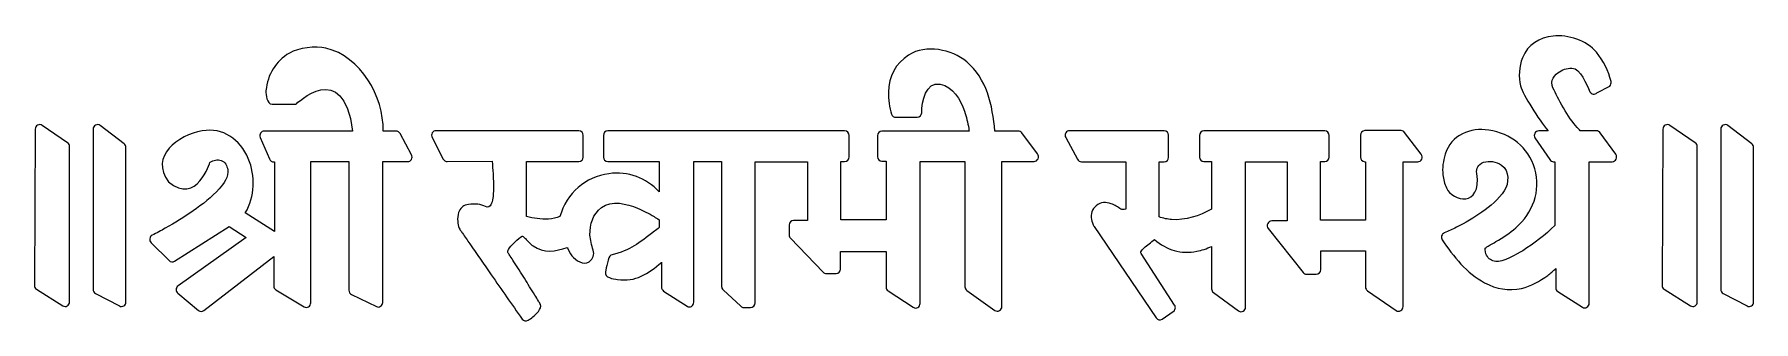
# Model space of a CAD drawing. Header units: millimetres. Extents: x -157 to 157, y -26 to 26.
import ezdxf

# ---------------------------------------------------------------- set-up
doc = ezdxf.new("R2010")
doc.units = ezdxf.units.MM
doc.header["$MEASUREMENT"] = 0
doc.layers.add('Layer 1', color=7, linetype='Continuous')

msp = doc.modelspace()

# ---------------------------------------------------------------- linework, layer by layer
at = {"layer": 'Layer 1', "color": 250, "lineweight": 9}
for points, knots in [([(107.6334, -12.6734), (107.5633, -13.0974), (107.7055, -13.6448), (107.8873, -13.9955), (108.2324, -14.6626), (108.8177, -15.027), (109.5288, -15.1405), (110.7279, -15.3341), (113.4451, -13.7776), (114.4518, -13.1544), (116.4801, -11.899), (118.607, -10.2735), (120.3144, -8.5494), (120.3144, -8.5494), (120.3144, 3.0056), (120.3144, 3.0056), (120.3144, 3.0056), (120.0851, 3.0056), (120.0851, 3.0056), (119.7872, 3.0056), (119.5309, 3.1596), (119.382, 3.429), (119.382, 3.429), (116.6573, 7.3663), (116.6573, 7.3663), (116.5084, 7.6338), (116.5084, 7.9404), (116.6573, 8.2091), (116.807, 8.4772), (117.0633, 8.6311), (117.3612, 8.6311), (117.3612, 8.6311), (119.0833, 8.6311), (119.0833, 8.6311), (117.3062, 10.7844), (114.5444, 15.124), (114.077, 16.8018), (113.6369, 18.382), (113.7976, 20.4053), (114.4077, 21.9116), (115.4056, 24.3755), (117.4774, 25.61), (119.9761, 25.8768), (122.7379, 26.171), (126.0877, 25.0625), (127.8876, 22.9157), (129.0909, 21.479), (130.0982, 19.4719), (130.5351, 17.6155), (130.6078, 17.3058), (130.5178, 17.0023), (130.2907, 16.7894), (130.2907, 16.7894), (127.9507, 15.5308), (127.9507, 15.5308), (127.7589, 15.3507), (127.5212, 15.2807), (127.2673, 15.3266), (127.0129, 15.3726), (126.8124, 15.5228), (126.6908, 15.7592), (126.0037, 17.0923), (125.0357, 20.0298), (123.3984, 20.0298), (122.4806, 20.0298), (121.6036, 19.7636), (120.8663, 19.1888), (120.4777, 18.8853), (119.9861, 18.3571), (119.8222, 17.8687), (119.6212, 17.2711), (119.8924, 16.5356), (120.1557, 16.0093), (121.0679, 14.1796), (123.1278, 10.2778), (124.6359, 8.9968), (124.7544, 8.8963), (124.8397, 8.77), (124.8885, 8.6311), (124.8885, 8.6311), (127.8922, 8.6311), (127.8922, 8.6311), (128.1553, 8.6311), (128.3807, 8.5145), (128.5389, 8.2966), (128.5389, 8.2966), (131.3926, 4.386), (131.3926, 4.386), (131.5838, 4.124), (131.6135, 3.7952), (131.4733, 3.501), (131.3325, 3.2074), (131.0618, 3.0323), (130.7459, 3.0323), (130.7459, 3.0323), (126.579, 3.0323), (126.579, 3.0323), (126.579, 3.0323), (126.5518, -22.721), (126.5518, -22.721), (126.5518, -23.0338), (126.3991, -23.3031), (126.1359, -23.4565), (125.8728, -23.6092), (125.5724, -23.603), (125.3154, -23.4384), (125.3154, -23.4384), (120.8562, -20.5941), (120.8562, -20.5941), (120.6091, -20.4364), (120.4695, -20.1776), (120.4695, -19.876), (120.4695, -19.876), (120.4695, -16.3967), (120.4695, -16.3967), (119.9934, -16.8318), (119.5099, -17.2513), (119.001, -17.6442), (117.5723, -18.7458), (115.9829, -19.6128), (114.2346, -20.0045), (111.8973, -20.5296), (109.6319, -20.1199), (107.5137, -18.9935), (104.3527, -17.3103), (101.769, -14.1848), (99.7973, -11.1839), (99.6539, -10.9655), (99.6173, -10.7141), (99.693, -10.4596), (99.7681, -10.2065), (99.9345, -10.0202), (100.1722, -9.9234), (100.9187, -9.6206), (101.6709, -9.26), (102.3915, -8.8981), (103.9903, -8.0988), (105.5692, -7.1907), (107.0363, -6.1537), (108.5073, -5.1141), (110.0793, -3.7953), (111.0873, -2.2617), (111.9768, -0.9097), (112.0582, 1.4097), (110.6023, 2.3695), (109.5236, 3.0789), (108.4446, 3.2689), (107.2834, 2.9219), (106.2999, 2.4335), (105.9546, 1.8949), (106.0956, 0.8977), (106.9821, -5.3698), (101.6794, -4.2673), (100.5446, -1.7268), (100.2072, -0.9711), (100.0031, -0.1865), (99.9192, 0.615), (99.7895, 1.8526), (99.9455, 3.1307), (100.3366, 4.4046), (101.4171, 7.9205), (104.9629, 9.2921), (108.2615, 8.772), (112.2988, 8.1341), (115.4643, 5.7414), (116.6422, 1.7488), (117.8438, -2.3237), (116.2343, -6.3486), (113.2204, -8.9763), (112.094, -9.9594), (110.8502, -10.7669), (109.5717, -11.5147), (109.1118, -11.7835), (108.6463, -12.0423), (108.1902, -12.3154), (108.0605, -12.3924), (107.7861, -12.5499), (107.6334, -12.6734)], [0, 0, 0, 0, 0.01694915, 0.01694915, 0.01694915, 0.03389831, 0.03389831, 0.03389831, 0.05084746, 0.05084746, 0.05084746, 0.06779661, 0.06779661, 0.06779661, 0.08474576, 0.08474576, 0.08474576, 0.10169492, 0.10169492, 0.10169492, 0.11864407, 0.11864407, 0.11864407, 0.13559322, 0.13559322, 0.13559322, 0.15254237, 0.15254237, 0.15254237, 0.16949153, 0.16949153, 0.16949153, 0.18644068, 0.18644068, 0.18644068, 0.20338983, 0.20338983, 0.20338983, 0.22033898, 0.22033898, 0.22033898, 0.23728814, 0.23728814, 0.23728814, 0.25423729, 0.25423729, 0.25423729, 0.27118644, 0.27118644, 0.27118644, 0.28813559, 0.28813559, 0.28813559, 0.30508475, 0.30508475, 0.30508475, 0.3220339, 0.3220339, 0.3220339, 0.33898305, 0.33898305, 0.33898305, 0.3559322, 0.3559322, 0.3559322, 0.37288136, 0.37288136, 0.37288136, 0.38983051, 0.38983051, 0.38983051, 0.40677966, 0.40677966, 0.40677966, 0.42372881, 0.42372881, 0.42372881, 0.44067797, 0.44067797, 0.44067797, 0.45762712, 0.45762712, 0.45762712, 0.47457627, 0.47457627, 0.47457627, 0.49152542, 0.49152542, 0.49152542, 0.50847458, 0.50847458, 0.50847458, 0.52542373, 0.52542373, 0.52542373, 0.54237288, 0.54237288, 0.54237288, 0.55932203, 0.55932203, 0.55932203, 0.57627119, 0.57627119, 0.57627119, 0.59322034, 0.59322034, 0.59322034, 0.61016949, 0.61016949, 0.61016949, 0.62711864, 0.62711864, 0.62711864, 0.6440678, 0.6440678, 0.6440678, 0.66101695, 0.66101695, 0.66101695, 0.6779661, 0.6779661, 0.6779661, 0.69491525, 0.69491525, 0.69491525, 0.71186441, 0.71186441, 0.71186441, 0.72881356, 0.72881356, 0.72881356, 0.74576271, 0.74576271, 0.74576271, 0.76271186, 0.76271186, 0.76271186, 0.77966102, 0.77966102, 0.77966102, 0.79661017, 0.79661017, 0.79661017, 0.81355932, 0.81355932, 0.81355932, 0.83050847, 0.83050847, 0.83050847, 0.84745763, 0.84745763, 0.84745763, 0.86440678, 0.86440678, 0.86440678, 0.88135593, 0.88135593, 0.88135593, 0.89830508, 0.89830508, 0.89830508, 0.91525424, 0.91525424, 0.91525424, 0.93220339, 0.93220339, 0.93220339, 0.94915254, 0.94915254, 0.94915254, 0.96610169, 0.96610169, 0.96610169, 0.98305085, 0.98305085, 0.98305085, 1, 1, 1, 1]), ([(-118.1677, -6.2654), (-118.1677, -6.2654), (-112.8768, -9.6777), (-112.8768, -9.6777), (-112.8768, -9.6777), (-112.8768, 2.9871), (-112.8768, 2.9871), (-112.8768, 2.9871), (-112.9904, 2.9871), (-112.9904, 2.9871), (-113.3318, 2.9871), (-113.6228, 3.1931), (-113.7463, 3.5232), (-113.7463, 3.5232), (-115.4655, 7.4489), (-115.4655, 7.4489), (-115.5655, 7.7157), (-115.5357, 7.9937), (-115.3792, 8.2315), (-115.2235, 8.4686), (-114.9857, 8.5982), (-114.709, 8.5982), (-114.709, 8.5982), (-98.6368, 8.5982), (-98.6368, 8.5982), (-100.2982, 22.0093), (-108.8909, 13.4853), (-108.986, 13.4853), (-108.986, 13.4853), (-113.2833, 13.4853), (-113.2833, 13.4853), (-114.2621, 13.4853), (-114.4773, 15.1971), (-114.4066, 15.9423), (-114.1242, 18.9337), (-112.6434, 21.2878), (-110.1223, 22.7823), (-108.5137, 23.7356), (-105.2977, 24.1188), (-103.5153, 23.6901), (-97.1254, 22.146), (-92.9576, 14.9419), (-93.0647, 8.5945), (-93.0647, 8.5945), (-90.7019, 8.5945), (-90.7019, 8.5945), (-90.401, 8.5945), (-90.1422, 8.4381), (-89.9945, 8.1645), (-89.9945, 8.1645), (-87.9047, 4.296), (-87.9047, 4.296), (-87.7589, 4.0266), (-87.762, 3.7219), (-87.9116, 3.4562), (-88.0611, 3.1912), (-88.3156, 3.0385), (-88.6116, 3.0385), (-88.6116, 3.0385), (-93.1491, 3.0385), (-93.1491, 3.0385), (-93.1491, 3.0385), (-93.1491, -22.5633), (-93.1491, -22.5633), (-93.1491, -22.86), (-93.2838, -23.1158), (-93.5252, -23.2759), (-93.766, -23.4348), (-94.046, -23.4528), (-94.3048, -23.3268), (-94.3048, -23.3268), (-98.8447, -21.1197), (-98.8447, -21.1197), (-99.1364, -20.9782), (-99.3127, -20.691), (-99.3127, -20.3564), (-99.3127, -20.3564), (-99.3127, 3.0447), (-99.3127, 3.0447), (-99.3127, 3.0447), (-106.2514, 3.0447), (-106.2514, 3.0447), (-106.2514, 3.0447), (-106.2514, -22.6266), (-106.2514, -22.6266), (-106.2514, -22.9364), (-106.3991, -23.202), (-106.6573, -23.3566), (-106.9154, -23.5116), (-107.2109, -23.5116), (-107.4691, -23.3566), (-107.4691, -23.3566), (-112.5862, -20.2875), (-112.5862, -20.2875), (-112.8438, -20.1318), (-112.9915, -19.8661), (-112.9915, -19.557), (-112.9915, -19.557), (-112.9915, -14.2351), (-112.9915, -14.2351), (-112.9915, -14.2351), (-125.7078, -24.0356), (-125.7078, -24.0356), (-126.0082, -24.267), (-126.4066, -24.2596), (-126.6983, -24.0162), (-126.6983, -24.0162), (-130.4581, -20.892), (-130.4581, -20.892), (-130.6648, -20.7194), (-130.7716, -20.4768), (-130.7617, -20.2018), (-130.7517, -19.9251), (-130.6282, -19.6922), (-130.4085, -19.5371), (-130.4085, -19.5371), (-118.038, -10.7476), (-118.038, -10.7476), (-118.038, -10.7476), (-121.1045, -8.7584), (-121.1045, -8.7584), (-121.1045, -8.7584), (-131.0663, -15.0593), (-131.0663, -15.0593), (-131.3841, -15.2596), (-131.7777, -15.215), (-132.047, -14.9487), (-132.047, -14.9487), (-135.3253, -11.7134), (-135.3253, -11.7134), (-135.5251, -11.5167), (-135.6113, -11.2534), (-135.5684, -10.9705), (-135.5251, -10.688), (-135.3649, -10.4641), (-135.1161, -10.3418), (-134.3191, -9.9445), (-133.5265, -9.5107), (-132.7496, -9.0744), (-131.0205, -8.1056), (-129.3143, -7.0629), (-127.6814, -5.9284), (-126.0225, -4.7771), (-124.2592, -3.4261), (-122.9137, -1.8961), (-122.1864, -1.0688), (-121.1082, 0.3636), (-121.3602, 1.5776), (-121.5099, 2.2982), (-121.8362, 3.0143), (-122.555, 3.2595), (-123.2066, 3.4816), (-123.9843, 3.2682), (-124.5783, 2.961), (-124.63, 2.9285), (-126.9696, -4.991), (-132.1605, -0.6322), (-135.6135, 4.037), (-130.4555, 7.8673), (-126.0057, 8.638), (-122.2397, 9.2891), (-119.1185, 7.1062), (-117.619, 3.594), (-116.276, 0.4474), (-116.4131, -3.3397), (-118.1677, -6.2654)], [0, 0, 0, 0, 0.01818182, 0.01818182, 0.01818182, 0.03636364, 0.03636364, 0.03636364, 0.05454545, 0.05454545, 0.05454545, 0.07272727, 0.07272727, 0.07272727, 0.09090909, 0.09090909, 0.09090909, 0.10909091, 0.10909091, 0.10909091, 0.12727273, 0.12727273, 0.12727273, 0.14545455, 0.14545455, 0.14545455, 0.16363636, 0.16363636, 0.16363636, 0.18181818, 0.18181818, 0.18181818, 0.2, 0.2, 0.2, 0.21818182, 0.21818182, 0.21818182, 0.23636364, 0.23636364, 0.23636364, 0.25454545, 0.25454545, 0.25454545, 0.27272727, 0.27272727, 0.27272727, 0.29090909, 0.29090909, 0.29090909, 0.30909091, 0.30909091, 0.30909091, 0.32727273, 0.32727273, 0.32727273, 0.34545455, 0.34545455, 0.34545455, 0.36363636, 0.36363636, 0.36363636, 0.38181818, 0.38181818, 0.38181818, 0.4, 0.4, 0.4, 0.41818182, 0.41818182, 0.41818182, 0.43636364, 0.43636364, 0.43636364, 0.45454545, 0.45454545, 0.45454545, 0.47272727, 0.47272727, 0.47272727, 0.49090909, 0.49090909, 0.49090909, 0.50909091, 0.50909091, 0.50909091, 0.52727273, 0.52727273, 0.52727273, 0.54545455, 0.54545455, 0.54545455, 0.56363636, 0.56363636, 0.56363636, 0.58181818, 0.58181818, 0.58181818, 0.6, 0.6, 0.6, 0.61818182, 0.61818182, 0.61818182, 0.63636364, 0.63636364, 0.63636364, 0.65454545, 0.65454545, 0.65454545, 0.67272727, 0.67272727, 0.67272727, 0.69090909, 0.69090909, 0.69090909, 0.70909091, 0.70909091, 0.70909091, 0.72727273, 0.72727273, 0.72727273, 0.74545455, 0.74545455, 0.74545455, 0.76363636, 0.76363636, 0.76363636, 0.78181818, 0.78181818, 0.78181818, 0.8, 0.8, 0.8, 0.81818182, 0.81818182, 0.81818182, 0.83636364, 0.83636364, 0.83636364, 0.85454545, 0.85454545, 0.85454545, 0.87272727, 0.87272727, 0.87272727, 0.89090909, 0.89090909, 0.89090909, 0.90909091, 0.90909091, 0.90909091, 0.92727273, 0.92727273, 0.92727273, 0.94545455, 0.94545455, 0.94545455, 0.96363636, 0.96363636, 0.96363636, 0.98181818, 0.98181818, 0.98181818, 1, 1, 1, 1]), ([(-66.9724, 3.0355), (-66.9724, 3.0355), (-66.9724, -6.9245), (-66.9724, -6.9245), (-66.3382, -7.107), (-65.6443, -7.2385), (-65.0343, -7.3187), (-63.6868, -7.4973), (-62.1545, -7.4824), (-60.8679, -6.9419), (-59.6744, -2.647), (-56.2336, 0.2947), (-51.9524, 0.8478), (-48.4917, 1.2964), (-45.1242, 0.0911), (-42.8204, -2.4559), (-42.8204, -2.4559), (-42.8204, 3.0335), (-42.8204, 3.0335), (-42.8204, 3.0335), (-52.1591, 3.0335), (-52.1591, 3.0335), (-52.6065, 3.0335), (-52.9709, 3.4121), (-52.9709, 3.8764), (-52.9709, 3.8764), (-52.9709, 7.7827), (-52.9709, 7.7827), (-52.9709, 8.2482), (-52.6065, 8.6268), (-52.1591, 8.6268), (-52.1591, 8.6268), (-9.0291, 8.6268), (-9.0291, 8.6268), (-8.5823, 8.6268), (-8.2181, 8.2482), (-8.2181, 7.7827), (-8.2181, 7.7827), (-8.2181, 3.887), (-8.2181, 3.887), (-8.2181, 3.4221), (-8.5823, 3.0429), (-9.0291, 3.0429), (-9.0291, 3.0429), (-9.6938, 3.0429), (-9.6938, 3.0429), (-9.6938, 3.0429), (-9.6938, -7.5675), (-9.6938, -7.5675), (-9.6938, -7.5675), (-1.445, -7.5675), (-1.445, -7.5675), (-1.445, -7.5675), (-1.445, 3.0982), (-1.445, 3.0982), (-1.445, 3.0982), (-2.2484, 3.0982), (-2.2484, 3.0982), (-2.6958, 3.0982), (-3.0608, 3.4774), (-3.0608, 3.9422), (-3.0608, 3.9422), (-3.0608, 7.7523), (-3.0608, 7.7523), (-3.0608, 8.2178), (-2.6958, 8.5964), (-2.2484, 8.5964), (-2.2484, 8.5964), (13.6533, 8.5964), (13.6533, 8.5964), (13.6291, 8.7583), (13.6023, 8.9192), (13.5756, 9.0774), (13.3969, 10.1325), (13.1399, 11.1906), (12.7887, 12.1991), (12.0433, 14.3392), (10.7214, 16.6708), (8.3828, 17.1171), (5.7594, 17.6189), (5.0228, 13.9774), (5.0004, 11.9329), (4.9949, 11.4718), (4.6318, 11.0994), (4.188, 11.0994), (4.188, 11.0994), (0.2973, 11.0994), (0.2973, 11.0994), (-0.0504, 11.0994), (-0.3458, 11.3141), (-0.4656, 11.6524), (-0.8826, 12.8353), (-1.08, 14.4254), (-1.0452, 15.6685), (-0.967, 18.5384), (0.2308, 20.9198), (2.6284, 22.4255), (5.8122, 24.4264), (10.4561, 23.4498), (13.2005, 21.1807), (16.8239, 18.1867), (17.9047, 13.2958), (18.3498, 8.5982), (18.3498, 8.5982), (22.5893, 8.5982), (22.5893, 8.5982), (22.8481, 8.5982), (23.0709, 8.4846), (23.2305, 8.2731), (23.2305, 8.2731), (26.0971, 4.4381), (26.0971, 4.4381), (26.292, 4.1768), (26.3243, 3.846), (26.1853, 3.5493), (26.0456, 3.2534), (25.7738, 3.0764), (25.4567, 3.0764), (25.4567, 3.0764), (19.5979, 3.0764), (19.5979, 3.0764), (19.5979, 3.0764), (19.5979, -23.3143), (19.5979, -23.3143), (19.5979, -23.6358), (19.4383, -23.9108), (19.1653, -24.061), (18.8928, -24.21), (18.5837, -24.1919), (18.3286, -24.0113), (18.3286, -24.0113), (13.2307, -20.3973), (13.2307, -20.3973), (13.0029, -20.2354), (12.8775, -19.9877), (12.8775, -19.6997), (12.8775, -19.6997), (12.8775, 3.046), (12.8775, 3.046), (12.8775, 3.046), (4.7155, 3.046), (4.7155, 3.046), (4.7155, 3.046), (4.7155, -22.7446), (4.7155, -22.7446), (4.7155, -23.0592), (4.5623, -23.3305), (4.2966, -23.4832), (4.031, -23.6364), (3.7281, -23.6259), (3.4718, -23.4577), (3.4718, -23.4577), (-1.0955, -20.47), (-1.0955, -20.47), (-1.3381, -20.3117), (-1.4741, -20.0548), (-1.4741, -19.7562), (-1.4741, -19.7562), (-1.4741, -13.3177), (-1.4741, -13.3177), (-1.4741, -13.3177), (-9.7645, -13.3177), (-9.7645, -13.3177), (-9.7645, -13.3177), (-9.7645, -16.488), (-9.7645, -16.488), (-9.7645, -16.9521), (-10.1289, -17.3314), (-10.5757, -17.3314), (-10.5757, -17.3314), (-12.37, -17.3314), (-12.37, -17.3314), (-12.5935, -17.3314), (-12.7858, -17.2488), (-12.9442, -17.0844), (-12.9442, -17.0844), (-18.8972, -10.8978), (-18.8972, -10.8978), (-19.0556, -10.734), (-19.1356, -10.5341), (-19.1356, -10.3014), (-19.1356, -10.3014), (-19.1356, -8.4891), (-19.1356, -8.4891), (-19.1356, -8.0256), (-18.7706, -7.647), (-18.3231, -7.647), (-18.3231, -7.647), (-15.7891, -7.647), (-15.7891, -7.647), (-15.7891, -7.647), (-15.7891, 3.0305), (-15.7891, 3.0305), (-15.7891, 3.0305), (-25.3481, 3.0305), (-25.3481, 3.0305), (-25.3481, 3.0305), (-25.3481, -22.6415), (-25.3481, -22.6415), (-25.3481, -23.1064), (-25.713, -23.4856), (-26.1606, -23.4856), (-26.1606, -23.4856), (-27.3876, -23.4856), (-27.3876, -23.4856), (-27.5948, -23.4856), (-27.7731, -23.4155), (-27.9275, -23.2722), (-27.9275, -23.2722), (-31.1685, -20.2726), (-31.1685, -20.2726), (-31.3472, -20.1062), (-31.4391, -19.8915), (-31.4391, -19.6426), (-31.4391, -19.6426), (-31.4391, 3.036), (-31.4391, 3.036), (-31.4391, 3.036), (-36.4941, 3.036), (-36.4941, 3.036), (-36.4941, 3.036), (-36.4941, -22.541), (-36.4941, -22.541), (-36.4941, -22.8557), (-36.6463, -23.125), (-36.9113, -23.2777), (-37.1756, -23.4304), (-37.4772, -23.4229), (-37.7343, -23.2572), (-37.7343, -23.2572), (-41.998, -20.5022), (-41.998, -20.5022), (-42.2431, -20.3428), (-42.3809, -20.0852), (-42.3809, -19.7854), (-42.3809, -19.7854), (-42.3809, -15.3745), (-42.3809, -15.3745), (-42.3809, -15.3707), (-42.3809, -15.3677), (-42.3809, -15.364), (-42.3809, -15.3304), (-42.3796, -15.2969), (-42.3796, -15.2634), (-42.3871, -15.2708), (-42.3946, -15.277), (-42.402, -15.2827), (-44.7757, -17.3462), (-47.0985, -18.9019), (-50.4031, -18.3792), (-51.1496, -18.2621), (-52.8553, -18.115), (-52.5679, -16.9821), (-52.4116, -16.3607), (-52.156, -14.2631), (-51.6109, -13.9777), (-47.8365, -12.9661), (-46.6468, -11.9091), (-43.6377, -9.6217), (-43.4571, -9.4852), (-43.0158, -9.1464), (-42.8154, -8.9205), (-42.8142, -8.3532), (-42.8147, -8.0503), (-42.8135, -7.5339), (-42.8142, -7.5322), (-42.8154, -7.5315), (-42.816, -7.5309), (-43.1208, -7.3322), (-43.4285, -7.1381), (-43.7401, -6.9506), (-44.696, -6.3765), (-45.6946, -5.8558), (-46.7217, -5.4332), (-48.6711, -4.63), (-51.4585, -3.8902), (-53.2949, -5.3164), (-54.8738, -6.5441), (-55.4689, -8.3116), (-55.4057, -10.3064), (-55.3791, -11.1779), (-55.0703, -12.1853), (-54.8239, -13.0373), (-54.5755, -13.8675), (-54.7948, -14.6363), (-55.5416, -15.1689), (-56.5822, -15.911), (-57.9975, -14.8951), (-58.6888, -14.1168), (-59.0264, -13.7364), (-59.541, -12.5506), (-59.5428, -12.5488), (-61.6157, -13.327), (-63.8644, -13.6516), (-65.7758, -12.2744), (-66.3121, -11.8865), (-66.7186, -11.4409), (-67.1729, -10.9655), (-67.2511, -10.8835), (-67.5975, -10.5249), (-67.7099, -10.5112), (-67.7172, -10.5112), (-67.7321, -10.5161), (-67.739, -10.5193), (-68.4248, -10.7644), (-69.8455, -12.306), (-70.2587, -12.9317), (-70.3562, -13.0787), (-70.3649, -13.4438), (-70.3023, -13.6187), (-70.1706, -13.7658), (-70.0341, -13.9843), (-69.936, -14.1308), (-69.7095, -14.4708), (-69.4879, -14.8135), (-69.2664, -15.1567), (-68.6203, -16.1578), (-67.9834, -17.1657), (-67.348, -18.1748), (-66.7081, -19.1915), (-66.0707, -20.2098), (-65.4401, -21.2333), (-65.2204, -21.5902), (-65.0007, -21.9476), (-64.7854, -22.3077), (-64.6756, -22.4914), (-64.5272, -22.7198), (-64.4434, -22.9165), (-64.1052, -23.7041), (-65.2712, -24.7622), (-65.81, -25.198), (-66.0844, -25.4184), (-66.3891, -25.6367), (-66.6864, -25.8217), (-67.0488, -26.0466), (-67.5124, -25.9485), (-67.76, -25.5951), (-69.6418, -22.9062), (-71.5211, -20.2161), (-73.3979, -17.5233), (-74.7013, -15.6532), (-76.0045, -13.7815), (-77.2999, -11.9058), (-77.7418, -11.2655), (-78.1842, -10.6247), (-78.6218, -9.9811), (-78.7541, -9.7865), (-78.8868, -9.5914), (-79.0166, -9.3949), (-79.0904, -9.2829), (-79.1805, -9.1533), (-79.2381, -9.0329), (-79.3908, -8.7164), (-79.4659, -8.2104), (-79.4944, -7.8605), (-79.5397, -7.3107), (-79.505, -6.7198), (-79.3232, -6.1991), (-79.0761, -5.4904), (-78.5728, -4.9806), (-77.8516, -4.817), (-76.9734, -4.6177), (-75.5242, -4.6033), (-74.7466, -5.0025), (-74.381, -5.1905), (-73.8839, -5.4152), (-73.5779, -5.0217), (-73.1832, -4.5128), (-73.0559, -3.3807), (-73.0113, -2.7501), (-72.9276, -1.5722), (-72.9809, -0.347), (-73.0522, 0.8316), (-73.0975, 1.5888), (-73.1658, 2.3553), (-73.2098, 3.1167), (-73.2098, 3.1167), (-81.3918, 3.0566), (-81.3918, 3.0566), (-81.6996, 3.0541), (-81.9646, 3.2173), (-82.1111, 3.4985), (-82.1111, 3.4985), (-84.1506, 7.4141), (-84.1506, 7.4141), (-84.2896, 7.6823), (-84.2839, 7.9851), (-84.1331, 8.2477), (-83.9829, 8.5102), (-83.7309, 8.6584), (-83.4362, 8.6584), (-83.4362, 8.6584), (-57.4289, 8.6584), (-57.4289, 8.6584), (-56.9821, 8.6584), (-56.6172, 8.2793), (-56.6172, 7.8156), (-56.6172, 7.8156), (-56.6172, 3.8789), (-56.6172, 3.8789), (-56.6172, 3.4146), (-56.9821, 3.0355), (-57.4289, 3.0355), (-57.4289, 3.0355), (-66.9724, 3.0355), (-66.9724, 3.0355)], [0, 0, 0, 0, 0.00740741, 0.00740741, 0.00740741, 0.01481481, 0.01481481, 0.01481481, 0.02222222, 0.02222222, 0.02222222, 0.02962963, 0.02962963, 0.02962963, 0.03703704, 0.03703704, 0.03703704, 0.04444444, 0.04444444, 0.04444444, 0.05185185, 0.05185185, 0.05185185, 0.05925926, 0.05925926, 0.05925926, 0.06666667, 0.06666667, 0.06666667, 0.07407407, 0.07407407, 0.07407407, 0.08148148, 0.08148148, 0.08148148, 0.08888889, 0.08888889, 0.08888889, 0.0962963, 0.0962963, 0.0962963, 0.1037037, 0.1037037, 0.1037037, 0.11111111, 0.11111111, 0.11111111, 0.11851852, 0.11851852, 0.11851852, 0.12592593, 0.12592593, 0.12592593, 0.13333333, 0.13333333, 0.13333333, 0.14074074, 0.14074074, 0.14074074, 0.14814815, 0.14814815, 0.14814815, 0.15555556, 0.15555556, 0.15555556, 0.16296296, 0.16296296, 0.16296296, 0.17037037, 0.17037037, 0.17037037, 0.17777778, 0.17777778, 0.17777778, 0.18518519, 0.18518519, 0.18518519, 0.19259259, 0.19259259, 0.19259259, 0.2, 0.2, 0.2, 0.20740741, 0.20740741, 0.20740741, 0.21481481, 0.21481481, 0.21481481, 0.22222222, 0.22222222, 0.22222222, 0.22962963, 0.22962963, 0.22962963, 0.23703704, 0.23703704, 0.23703704, 0.24444444, 0.24444444, 0.24444444, 0.25185185, 0.25185185, 0.25185185, 0.25925926, 0.25925926, 0.25925926, 0.26666667, 0.26666667, 0.26666667, 0.27407407, 0.27407407, 0.27407407, 0.28148148, 0.28148148, 0.28148148, 0.28888889, 0.28888889, 0.28888889, 0.2962963, 0.2962963, 0.2962963, 0.3037037, 0.3037037, 0.3037037, 0.31111111, 0.31111111, 0.31111111, 0.31851852, 0.31851852, 0.31851852, 0.32592593, 0.32592593, 0.32592593, 0.33333333, 0.33333333, 0.33333333, 0.34074074, 0.34074074, 0.34074074, 0.34814815, 0.34814815, 0.34814815, 0.35555556, 0.35555556, 0.35555556, 0.36296296, 0.36296296, 0.36296296, 0.37037037, 0.37037037, 0.37037037, 0.37777778, 0.37777778, 0.37777778, 0.38518519, 0.38518519, 0.38518519, 0.39259259, 0.39259259, 0.39259259, 0.4, 0.4, 0.4, 0.40740741, 0.40740741, 0.40740741, 0.41481481, 0.41481481, 0.41481481, 0.42222222, 0.42222222, 0.42222222, 0.42962963, 0.42962963, 0.42962963, 0.43703704, 0.43703704, 0.43703704, 0.44444444, 0.44444444, 0.44444444, 0.45185185, 0.45185185, 0.45185185, 0.45925926, 0.45925926, 0.45925926, 0.46666667, 0.46666667, 0.46666667, 0.47407407, 0.47407407, 0.47407407, 0.48148148, 0.48148148, 0.48148148, 0.48888889, 0.48888889, 0.48888889, 0.4962963, 0.4962963, 0.4962963, 0.5037037, 0.5037037, 0.5037037, 0.51111111, 0.51111111, 0.51111111, 0.51851852, 0.51851852, 0.51851852, 0.52592593, 0.52592593, 0.52592593, 0.53333333, 0.53333333, 0.53333333, 0.54074074, 0.54074074, 0.54074074, 0.54814815, 0.54814815, 0.54814815, 0.55555556, 0.55555556, 0.55555556, 0.56296296, 0.56296296, 0.56296296, 0.57037037, 0.57037037, 0.57037037, 0.57777778, 0.57777778, 0.57777778, 0.58518519, 0.58518519, 0.58518519, 0.59259259, 0.59259259, 0.59259259, 0.6, 0.6, 0.6, 0.60740741, 0.60740741, 0.60740741, 0.61481481, 0.61481481, 0.61481481, 0.62222222, 0.62222222, 0.62222222, 0.62962963, 0.62962963, 0.62962963, 0.63703704, 0.63703704, 0.63703704, 0.64444444, 0.64444444, 0.64444444, 0.65185185, 0.65185185, 0.65185185, 0.65925926, 0.65925926, 0.65925926, 0.66666667, 0.66666667, 0.66666667, 0.67407407, 0.67407407, 0.67407407, 0.68148148, 0.68148148, 0.68148148, 0.68888889, 0.68888889, 0.68888889, 0.6962963, 0.6962963, 0.6962963, 0.7037037, 0.7037037, 0.7037037, 0.71111111, 0.71111111, 0.71111111, 0.71851852, 0.71851852, 0.71851852, 0.72592593, 0.72592593, 0.72592593, 0.73333333, 0.73333333, 0.73333333, 0.74074074, 0.74074074, 0.74074074, 0.74814815, 0.74814815, 0.74814815, 0.75555556, 0.75555556, 0.75555556, 0.76296296, 0.76296296, 0.76296296, 0.77037037, 0.77037037, 0.77037037, 0.77777778, 0.77777778, 0.77777778, 0.78518519, 0.78518519, 0.78518519, 0.79259259, 0.79259259, 0.79259259, 0.8, 0.8, 0.8, 0.80740741, 0.80740741, 0.80740741, 0.81481481, 0.81481481, 0.81481481, 0.82222222, 0.82222222, 0.82222222, 0.82962963, 0.82962963, 0.82962963, 0.83703704, 0.83703704, 0.83703704, 0.84444444, 0.84444444, 0.84444444, 0.85185185, 0.85185185, 0.85185185, 0.85925926, 0.85925926, 0.85925926, 0.86666667, 0.86666667, 0.86666667, 0.87407407, 0.87407407, 0.87407407, 0.88148148, 0.88148148, 0.88148148, 0.88888889, 0.88888889, 0.88888889, 0.8962963, 0.8962963, 0.8962963, 0.9037037, 0.9037037, 0.9037037, 0.91111111, 0.91111111, 0.91111111, 0.91851852, 0.91851852, 0.91851852, 0.92592593, 0.92592593, 0.92592593, 0.93333333, 0.93333333, 0.93333333, 0.94074074, 0.94074074, 0.94074074, 0.94814815, 0.94814815, 0.94814815, 0.95555556, 0.95555556, 0.95555556, 0.96296296, 0.96296296, 0.96296296, 0.97037037, 0.97037037, 0.97037037, 0.97777778, 0.97777778, 0.97777778, 0.98518519, 0.98518519, 0.98518519, 0.99259259, 0.99259259, 0.99259259, 1, 1, 1, 1]), ([(-155.1614, 9.6391), (-155.1614, 9.6391), (-150.5321, 6.4576), (-150.5321, 6.4576), (-150.2981, 6.2969), (-150.1677, 6.0461), (-150.1677, 5.7551), (-150.1677, 5.7551), (-150.1677, -22.4597), (-150.1677, -22.4597), (-150.1677, -22.7731), (-150.3191, -23.0413), (-150.5811, -23.1945), (-150.8437, -23.3479), (-151.1428, -23.3442), (-151.4004, -23.1815), (-151.4004, -23.1815), (-156.1867, -20.1647), (-156.1867, -20.1647), (-156.4387, -20.0063), (-156.5795, -19.7432), (-156.5783, -19.4379), (-156.5783, -19.4379), (-156.4213, 8.9396), (-156.4213, 8.9396), (-156.4195, 9.258), (-156.2618, 9.5292), (-155.9919, 9.6787), (-155.7219, 9.8284), (-155.4171, 9.8141), (-155.1614, 9.6391)], [0, 0, 0, 0, 0.1, 0.1, 0.1, 0.2, 0.2, 0.2, 0.3, 0.3, 0.3, 0.4, 0.4, 0.4, 0.5, 0.5, 0.5, 0.6, 0.6, 0.6, 0.7, 0.7, 0.7, 0.8, 0.8, 0.8, 0.9, 0.9, 0.9, 1, 1, 1, 1]), ([(-144.6018, 9.6074), (-144.6018, 9.6074), (-140.2426, 6.264), (-140.2426, 6.264), (-140.0284, 6.1009), (-139.9129, 5.8618), (-139.9129, 5.5863), (-139.9129, 5.5863), (-139.9129, -22.4542), (-139.9129, -22.4542), (-139.9129, -22.7551), (-140.0513, -23.0134), (-140.2977, -23.1716), (-140.5442, -23.3292), (-140.829, -23.3429), (-141.0878, -23.2089), (-141.0878, -23.2089), (-145.4466, -20.9435), (-145.4466, -20.9435), (-145.7283, -20.7971), (-145.8953, -20.5171), (-145.8953, -20.1888), (-145.8953, -20.1888), (-145.8953, 8.9297), (-145.8953, 8.9297), (-145.8953, 9.2562), (-145.7296, 9.5354), (-145.4491, 9.6819), (-145.1685, 9.8284), (-144.8538, 9.8017), (-144.6018, 9.6074)], [0, 0, 0, 0, 0.1, 0.1, 0.1, 0.2, 0.2, 0.2, 0.3, 0.3, 0.3, 0.4, 0.4, 0.4, 0.5, 0.5, 0.5, 0.6, 0.6, 0.6, 0.7, 0.7, 0.7, 0.8, 0.8, 0.8, 0.9, 0.9, 0.9, 1, 1, 1, 1]), ([(141.2515, 9.6391), (141.2515, 9.6391), (145.8821, 6.4576), (145.8821, 6.4576), (146.116, 6.2969), (146.2458, 6.0461), (146.2458, 5.7551), (146.2458, 5.7551), (146.2458, -22.4597), (146.2458, -22.4597), (146.2458, -22.7731), (146.0943, -23.0413), (145.8318, -23.1945), (145.57, -23.3479), (145.2701, -23.3442), (145.0126, -23.1815), (145.0126, -23.1815), (140.2263, -20.1647), (140.2263, -20.1647), (139.9749, -20.0063), (139.834, -19.7432), (139.8359, -19.4379), (139.8359, -19.4379), (139.9923, 8.9396), (139.9923, 8.9396), (139.9941, 9.258), (140.1518, 9.5292), (140.4218, 9.6787), (140.6911, 9.8284), (140.9964, 9.8141), (141.2515, 9.6391)], [0, 0, 0, 0, 0.1, 0.1, 0.1, 0.2, 0.2, 0.2, 0.3, 0.3, 0.3, 0.4, 0.4, 0.4, 0.5, 0.5, 0.5, 0.6, 0.6, 0.6, 0.7, 0.7, 0.7, 0.8, 0.8, 0.8, 0.9, 0.9, 0.9, 1, 1, 1, 1]), ([(151.8117, 9.6074), (151.8117, 9.6074), (156.1711, 6.264), (156.1711, 6.264), (156.3845, 6.1009), (156.5006, 5.8618), (156.5006, 5.5863), (156.5006, 5.5863), (156.5006, -22.4542), (156.5006, -22.4542), (156.5006, -22.7551), (156.3616, -23.0134), (156.1158, -23.1716), (155.8694, -23.3292), (155.5845, -23.3429), (155.3257, -23.2089), (155.3257, -23.2089), (150.967, -20.9435), (150.967, -20.9435), (150.6853, -20.7971), (150.5182, -20.5171), (150.5182, -20.1888), (150.5182, -20.1888), (150.5182, 8.9297), (150.5182, 8.9297), (150.5182, 9.2562), (150.6841, 9.5354), (150.9645, 9.6819), (151.2445, 9.8284), (151.5597, 9.8017), (151.8117, 9.6074)], [0, 0, 0, 0, 0.1, 0.1, 0.1, 0.2, 0.2, 0.2, 0.3, 0.3, 0.3, 0.4, 0.4, 0.4, 0.5, 0.5, 0.5, 0.6, 0.6, 0.6, 0.7, 0.7, 0.7, 0.8, 0.8, 0.8, 0.9, 0.9, 0.9, 1, 1, 1, 1]), ([(48.239, 2.9969), (48.239, 2.9969), (48.239, -7.0027), (48.239, -7.0027), (48.9279, -7.2858), (49.8732, -7.447), (50.4914, -7.4924), (53.0173, -7.6799), (55.5601, -6.8258), (57.7782, -5.605), (57.7782, -5.605), (57.7782, 3.0348), (57.7782, 3.0348), (57.7782, 3.0348), (56.41, 3.0348), (56.41, 3.0348), (55.9632, 3.0348), (55.5981, 3.4134), (55.5981, 3.8789), (55.5981, 3.8789), (55.5981, 7.7927), (55.5981, 7.7927), (55.5981, 8.2569), (55.9632, 8.6355), (56.41, 8.6355), (56.41, 8.6355), (78.4087, 8.6355), (78.4087, 8.6355), (78.8556, 8.6355), (79.2205, 8.2569), (79.2205, 7.7927), (79.2205, 7.7927), (79.2205, 3.8783), (79.2205, 3.8783), (79.2205, 3.4134), (78.8556, 3.0348), (78.4087, 3.0348), (78.4087, 3.0348), (77.6039, 3.0348), (77.6039, 3.0348), (77.6039, 3.0348), (77.6039, -7.6278), (77.6039, -7.6278), (77.6039, -7.6278), (85.8385, -7.6278), (85.8385, -7.6278), (85.8385, -7.6278), (85.8385, 3.0323), (85.8385, 3.0323), (85.8385, 3.0323), (85.6978, 3.0323), (85.6978, 3.0323), (85.2504, 3.0323), (84.886, 3.4109), (84.886, 3.8764), (84.886, 3.8764), (84.886, 7.8275), (84.886, 7.8275), (84.886, 8.2928), (85.2504, 8.6714), (85.6978, 8.6714), (85.6978, 8.6714), (92.2985, 8.6714), (92.2985, 8.6714), (92.5548, 8.6714), (92.7752, 8.5598), (92.9346, 8.3518), (92.9346, 8.3518), (95.9696, 4.3693), (95.9696, 4.3693), (96.1676, 4.1092), (96.203, 3.7765), (96.0645, 3.4781), (95.9255, 3.1807), (95.6524, 3.0019), (95.3335, 3.0019), (95.3335, 3.0019), (92.6593, 3.0019), (92.6593, 3.0019), (92.6593, 3.0019), (92.6593, -23.3205), (92.6593, -23.3205), (92.6593, -23.6396), (92.5023, -23.9121), (92.2317, -24.0635), (91.9618, -24.2149), (91.6557, -24.2), (91.3994, -24.0237), (91.3994, -24.0237), (86.1874, -20.4389), (86.1874, -20.4389), (85.9527, -20.2782), (85.823, -20.0274), (85.823, -19.7363), (85.823, -19.7363), (85.823, -13.1644), (85.823, -13.1644), (85.823, -13.1644), (77.6634, -13.1644), (77.6634, -13.1644), (77.6634, -13.1644), (77.6634, -16.5842), (77.6634, -16.5842), (77.6634, -17.049), (77.2992, -17.4283), (76.8517, -17.4283), (76.8517, -17.4283), (75.0971, -17.4283), (75.0971, -17.4283), (74.8471, -17.4283), (74.6311, -17.3227), (74.4709, -17.121), (74.4709, -17.121), (68.1242, -9.1272), (68.1242, -9.1272), (67.9195, -8.8697), (67.8784, -8.5332), (68.0163, -8.2303), (68.1534, -7.9287), (68.429, -7.7474), (68.7504, -7.7474), (68.7504, -7.7474), (71.5328, -7.7474), (71.5328, -7.7474), (71.5328, -7.7474), (71.5328, 3.0156), (71.5328, 3.0156), (71.5328, 3.0156), (63.989, 3.0156), (63.989, 3.0156), (63.989, 3.0156), (63.989, -23.4092), (63.989, -23.4092), (63.989, -23.732), (63.8269, -24.0088), (63.5514, -24.1584), (63.2752, -24.3074), (62.9648, -24.2857), (62.7105, -24.0994), (62.7105, -24.0994), (58.1351, -20.7585), (58.1351, -20.7585), (57.9117, -20.5966), (57.79, -20.3527), (57.79, -20.069), (57.79, -20.069), (57.79, -12.3725), (57.79, -12.3725), (56.9162, -12.7908), (55.946, -13.1086), (55.1145, -13.2705), (52.239, -13.8329), (49.5995, -13.0371), (47.4185, -11.1231), (46.7706, -11.6562), (46.0748, -12.1242), (45.4635, -12.6921), (45.2829, -12.8603), (44.9955, -13.1464), (44.9081, -13.3866), (44.8647, -13.5033), (44.8981, -13.5703), (44.9689, -13.6715), (44.9745, -13.6795), (44.9794, -13.6869), (44.9843, -13.6951), (44.9843, -13.6951), (51.0561, -23.0505), (51.0561, -23.0505), (51.1833, -23.2455), (51.2242, -23.4608), (51.1784, -23.6911), (51.1325, -23.922), (51.0133, -24.1031), (50.8222, -24.231), (50.8222, -24.231), (48.7976, -25.5827), (48.7976, -25.5827), (48.4326, -25.828), (47.9479, -25.7299), (47.6965, -25.3605), (47.6965, -25.3605), (36.401, -8.7709), (36.401, -8.7709), (36.3891, -8.7548), (36.3799, -8.7399), (36.3694, -8.7213), (36.1602, -8.3631), (35.997, -7.8828), (35.9262, -7.4751), (35.7599, -6.5075), (36.023, -5.5995), (36.7771, -4.9744), (37.5864, -4.3011), (38.5707, -4.2917), (39.5123, -4.6307), (40.1664, -4.8665), (40.7026, -5.2202), (41.2829, -5.5976), (41.4456, -5.7032), (41.8173, -5.6777), (42.1518, -5.618), (42.1518, -5.618), (42.1518, 3.0318), (42.1518, 3.0318), (42.1518, 3.0318), (34.0941, 3.0318), (34.0941, 3.0318), (33.7937, 3.0318), (33.5361, 3.1882), (33.3877, 3.4587), (33.3877, 3.4587), (31.2311, 7.4098), (31.2311, 7.4098), (31.0846, 7.6778), (31.0864, 7.9844), (31.2354, 8.2507), (31.3856, 8.5175), (31.6401, 8.6689), (31.9373, 8.6689), (31.9373, 8.6689), (49.1624, 8.6689), (49.1624, 8.6689), (49.6098, 8.6689), (49.9742, 8.2904), (49.9742, 7.8262), (49.9742, 7.8262), (49.9742, 3.841), (49.9742, 3.841), (49.9742, 3.3762), (49.6098, 2.9969), (49.1624, 2.9969), (49.1624, 2.9969), (48.239, 2.9969), (48.239, 2.9969)], [0, 0, 0, 0, 0.01282051, 0.01282051, 0.01282051, 0.02564103, 0.02564103, 0.02564103, 0.03846154, 0.03846154, 0.03846154, 0.05128205, 0.05128205, 0.05128205, 0.06410256, 0.06410256, 0.06410256, 0.07692308, 0.07692308, 0.07692308, 0.08974359, 0.08974359, 0.08974359, 0.1025641, 0.1025641, 0.1025641, 0.11538462, 0.11538462, 0.11538462, 0.12820513, 0.12820513, 0.12820513, 0.14102564, 0.14102564, 0.14102564, 0.15384615, 0.15384615, 0.15384615, 0.16666667, 0.16666667, 0.16666667, 0.17948718, 0.17948718, 0.17948718, 0.19230769, 0.19230769, 0.19230769, 0.20512821, 0.20512821, 0.20512821, 0.21794872, 0.21794872, 0.21794872, 0.23076923, 0.23076923, 0.23076923, 0.24358974, 0.24358974, 0.24358974, 0.25641026, 0.25641026, 0.25641026, 0.26923077, 0.26923077, 0.26923077, 0.28205128, 0.28205128, 0.28205128, 0.29487179, 0.29487179, 0.29487179, 0.30769231, 0.30769231, 0.30769231, 0.32051282, 0.32051282, 0.32051282, 0.33333333, 0.33333333, 0.33333333, 0.34615385, 0.34615385, 0.34615385, 0.35897436, 0.35897436, 0.35897436, 0.37179487, 0.37179487, 0.37179487, 0.38461538, 0.38461538, 0.38461538, 0.3974359, 0.3974359, 0.3974359, 0.41025641, 0.41025641, 0.41025641, 0.42307692, 0.42307692, 0.42307692, 0.43589744, 0.43589744, 0.43589744, 0.44871795, 0.44871795, 0.44871795, 0.46153846, 0.46153846, 0.46153846, 0.47435897, 0.47435897, 0.47435897, 0.48717949, 0.48717949, 0.48717949, 0.5, 0.5, 0.5, 0.51282051, 0.51282051, 0.51282051, 0.52564103, 0.52564103, 0.52564103, 0.53846154, 0.53846154, 0.53846154, 0.55128205, 0.55128205, 0.55128205, 0.56410256, 0.56410256, 0.56410256, 0.57692308, 0.57692308, 0.57692308, 0.58974359, 0.58974359, 0.58974359, 0.6025641, 0.6025641, 0.6025641, 0.61538462, 0.61538462, 0.61538462, 0.62820513, 0.62820513, 0.62820513, 0.64102564, 0.64102564, 0.64102564, 0.65384615, 0.65384615, 0.65384615, 0.66666667, 0.66666667, 0.66666667, 0.67948718, 0.67948718, 0.67948718, 0.69230769, 0.69230769, 0.69230769, 0.70512821, 0.70512821, 0.70512821, 0.71794872, 0.71794872, 0.71794872, 0.73076923, 0.73076923, 0.73076923, 0.74358974, 0.74358974, 0.74358974, 0.75641026, 0.75641026, 0.75641026, 0.76923077, 0.76923077, 0.76923077, 0.78205128, 0.78205128, 0.78205128, 0.79487179, 0.79487179, 0.79487179, 0.80769231, 0.80769231, 0.80769231, 0.82051282, 0.82051282, 0.82051282, 0.83333333, 0.83333333, 0.83333333, 0.84615385, 0.84615385, 0.84615385, 0.85897436, 0.85897436, 0.85897436, 0.87179487, 0.87179487, 0.87179487, 0.88461538, 0.88461538, 0.88461538, 0.8974359, 0.8974359, 0.8974359, 0.91025641, 0.91025641, 0.91025641, 0.92307692, 0.92307692, 0.92307692, 0.93589744, 0.93589744, 0.93589744, 0.94871795, 0.94871795, 0.94871795, 0.96153846, 0.96153846, 0.96153846, 0.97435897, 0.97435897, 0.97435897, 0.98717949, 0.98717949, 0.98717949, 1, 1, 1, 1])]:
    msp.add_open_spline(points, degree=3, knots=knots, dxfattribs=at)

doc.saveas('drawing.dxf')
